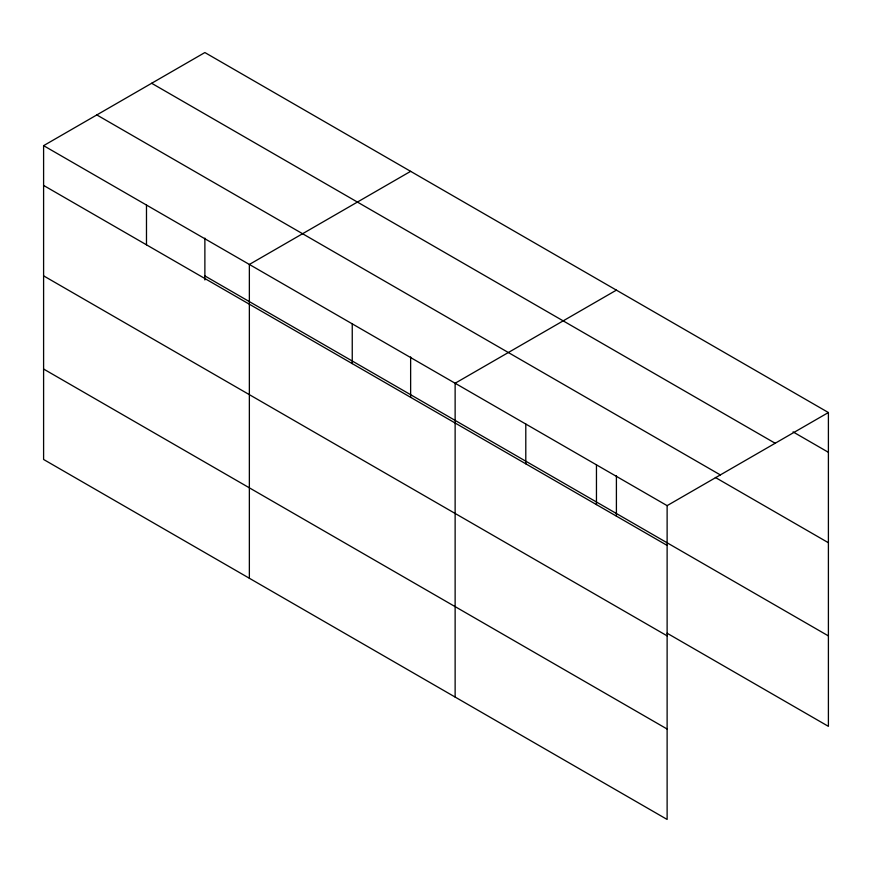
<?xml version="1.0" encoding="UTF-8"?>
<svg xmlns="http://www.w3.org/2000/svg" width="872" height="872" viewBox="0 0 872 872"><rect width="100%" height="100%" fill="white"/><g stroke="black" fill="none" stroke-linecap="round" stroke-linejoin="round"><path stroke-width="1.31" d="M667.047 633.192L828.4 726.343L828.4 412.532L204.876 52.549L43.6 145.657L43.6 459.468L667.124 819.451L667.124 505.64L43.6 145.657M410.636 171.337L249.359 264.456L249.359 578.267M616.406 290.136L455.13 383.244L455.13 697.055M667.124 505.64L828.4 412.532M793.062 431.902L828.4 452.306M151.652 83.276L775.175 443.259M96.825 114.93L720.348 474.924M715.334 477.453L828.4 542.733M204.876 275.923L828.4 635.906M43.6 185.42L667.124 545.414M43.6 275.857L667.124 635.852M43.6 369.03L667.124 729.025M616.406 475.709L616.406 516.213M596.459 464.841L596.459 504.615M525.794 424.043L525.794 463.817M410.636 356.91L410.636 397.414M352.244 323.85L352.244 363.613M204.876 238.111L204.876 279.967M146.485 205.051L146.485 244.825"/></g></svg>
